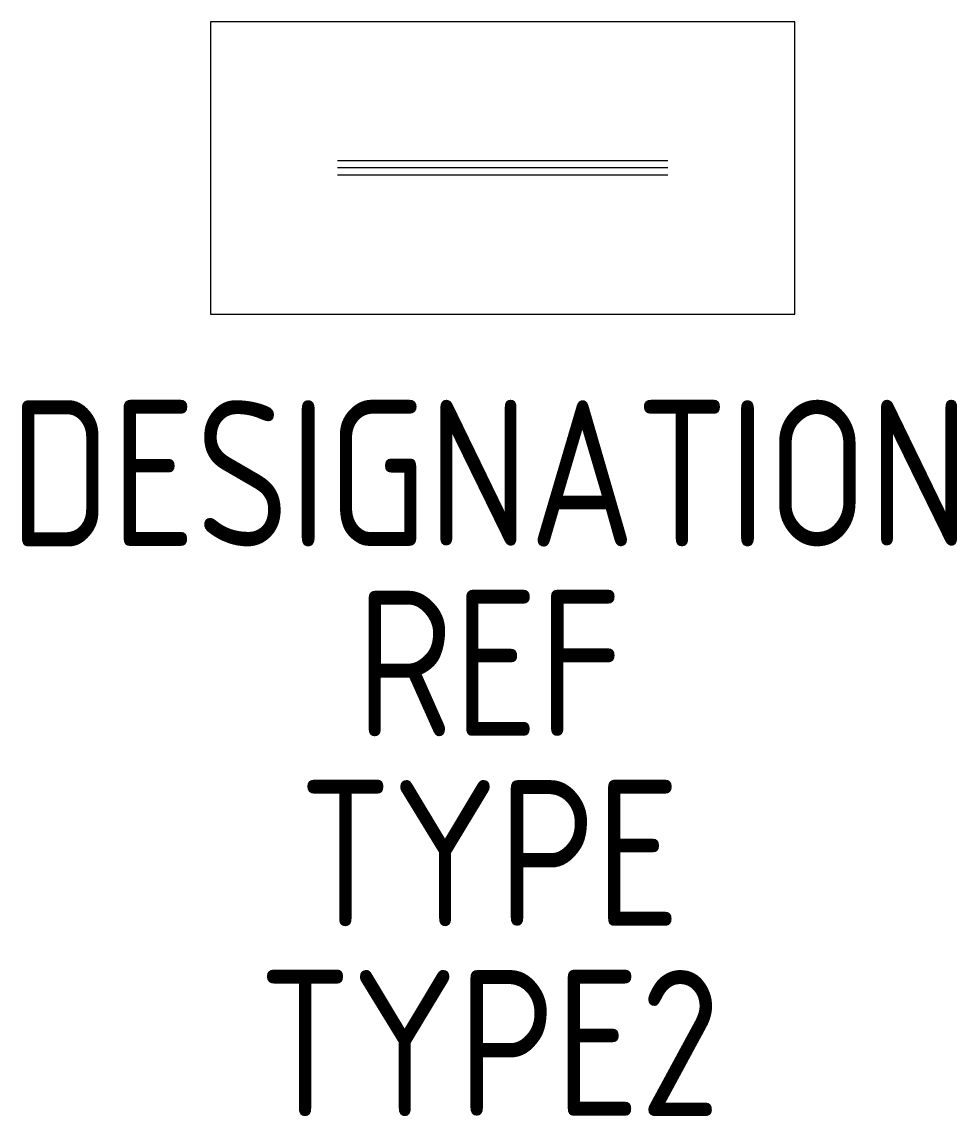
# Model space of a CAD drawing. Header units: millimetres. Extents: x -3.2 to 12.8, y -18.7 to 0.
import ezdxf
from ezdxf.enums import TextEntityAlignment as Align

# ---------------------------------------------------------------- set-up
doc = ezdxf.new("R2010")
doc.units = ezdxf.units.MM
doc.layers.add('SYMB_TXT_NOM', color=3, linetype='Continuous')
doc.layers.add('SYMBOLE', color=3, linetype='Continuous')
doc.styles.add('NET2_5', font='isocp.shx', dxfattribs={"width": 0.9, "height": 2.5})

msp = doc.modelspace()

# ---------------------------------------------------------------- linework, layer by layer
at = {"layer": 'SYMBOLE'}
for p, q in [((7.828, -2.375), (2.172, -2.375)), ((7.828, -2.5), (2.172, -2.5)), ((7.828, -2.625), (2.172, -2.625))]:
    msp.add_line(p, q, dxfattribs=at)
msp.add_lwpolyline([(0, -5), (10, -5), (10, 0), (0, 0)], close=True, dxfattribs=at)

# ---------------------------------------------------------------- texts
at = {"layer": 'SYMB_TXT_NOM', "style": 'NET2_5', "width": 0.9, "flags": 8}
for tag, text, p in [('DESIGNATION', 'E?', (4.775, -8.974)), ('REF', '', (4.775, -12.224)), ('TYPE', '', (4.775, -15.474)), ('TYPE2', '', (4.775, -18.724))]:
    msp.add_attdef(tag, text=text, height=2.5, dxfattribs=at).set_placement(p, align=Align.CENTER)

doc.saveas('drawing.dxf')
